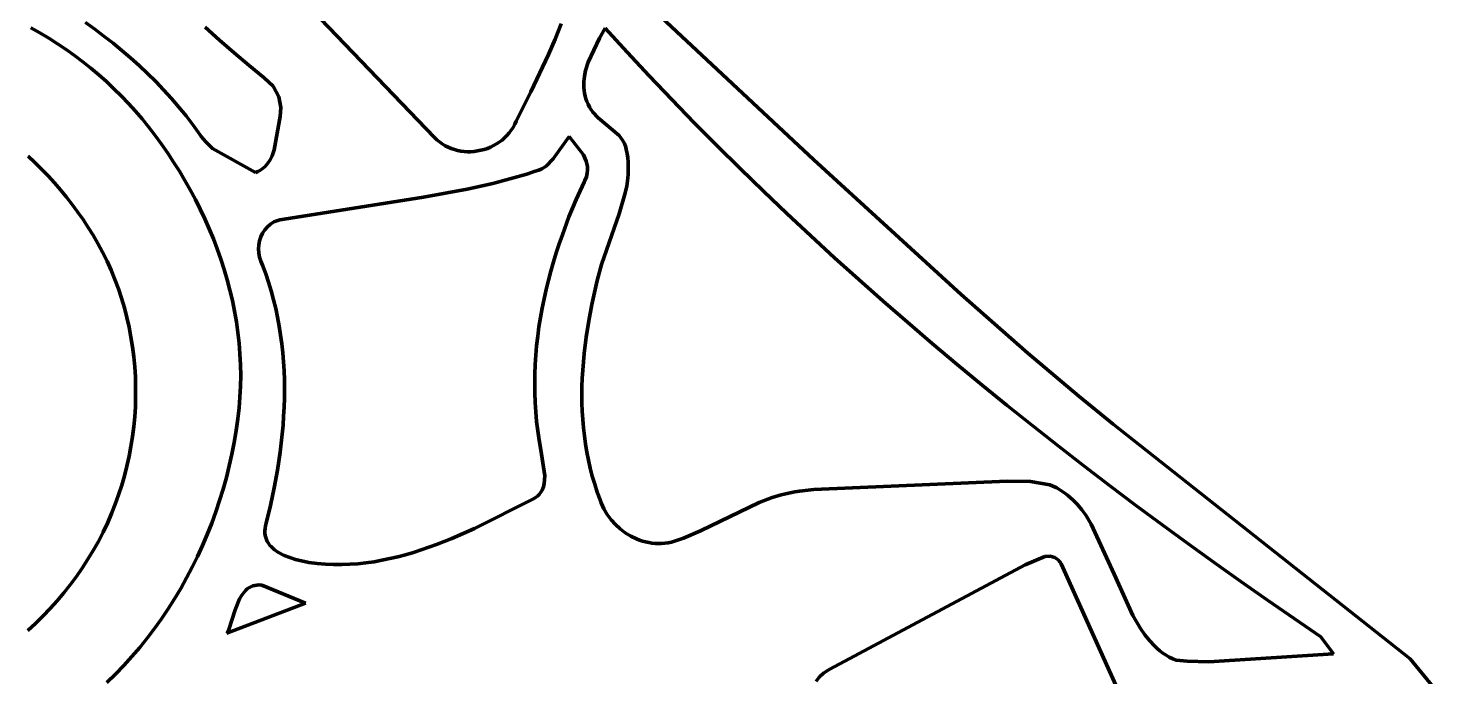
# Model space of a CAD drawing. Header units: millimetres. Extents: x 0 to 14, y 0 to 17.6.
# Drawn here: x 5.435 to 8.08, y 8.501 to 9.723 of the extents above; entities that cross this region are included whole.
import ezdxf

# ---------------------------------------------------------------- set-up
doc = ezdxf.new("R2010")
doc.units = ezdxf.units.MM
doc.layers.add('color#010506ff', color=7, linetype='CONTINUOUS', lineweight=100)
doc.layers.add('color#ffffffff', color=7, linetype='CONTINUOUS', lineweight=100)

msp = doc.modelspace()

# ---------------------------------------------------------------- linework, layer by layer
at = {"layer": 'color#010506ff'}
for p, q in [((5.8062, 9.9275), (6.1996, 9.5174)), ((6.5791, 9.7885), (6.9144, 9.4745)), ((5.5429, 9.7332), (5.5606, 9.7207)), ((5.4573, 9.7136), (5.4403, 9.723)), ((5.474, 9.7037), (5.4573, 9.7136)), ((5.5606, 9.7207), (5.578, 9.7078)), ((5.578, 9.7078), (5.595, 9.6945)), ((5.7953, 9.7), (5.7682, 9.7246)), ((6.4274, 9.7019), (6.4387, 9.7311)), ((6.5216, 9.7226), (6.511, 9.704)), ((6.5628, 9.6775), (6.5216, 9.7226)), ((5.4904, 9.6933), (5.474, 9.7037)), ((5.5066, 9.6825), (5.4904, 9.6933)), ((5.5225, 9.6712), (5.5066, 9.6825)), ((5.595, 9.6945), (5.6118, 9.6809)), ((5.6118, 9.6809), (5.6282, 9.6668)), ((5.8229, 9.676), (5.7953, 9.7)), ((6.4151, 9.6731), (6.4274, 9.7019)), ((6.511, 9.704), (6.4895, 9.6585)), ((5.538, 9.6595), (5.5225, 9.6712)), ((5.5532, 9.6474), (5.538, 9.6595)), ((5.6282, 9.6668), (5.6443, 9.6523)), ((5.851, 9.6524), (5.8229, 9.676)), ((6.3815, 9.6025), (6.4151, 9.6731)), ((6.4895, 9.6585), (6.4847, 9.6427)), ((6.6045, 9.6327), (6.5628, 9.6775)), ((5.5681, 9.6349), (5.5532, 9.6474)), ((5.5827, 9.622), (5.5681, 9.6349)), ((5.6443, 9.6523), (5.66, 9.6374)), ((5.66, 9.6374), (5.6753, 9.6222)), ((5.8796, 9.6293), (5.851, 9.6524)), ((5.8963, 9.6134), (5.8796, 9.6293)), ((6.4826, 9.6321), (6.4814, 9.6214)), ((6.4847, 9.6427), (6.4826, 9.6321)), ((6.6467, 9.5885), (6.6045, 9.6327)), ((5.5968, 9.6086), (5.5827, 9.622)), ((5.6107, 9.5949), (5.5968, 9.6086)), ((5.6753, 9.6222), (5.6902, 9.6065)), ((5.6902, 9.6065), (5.7048, 9.5905)), ((5.9072, 9.5933), (5.8963, 9.6134)), ((6.354, 9.5478), (6.3815, 9.6025)), ((6.4814, 9.6214), (6.4814, 9.6108)), ((6.4814, 9.6108), (6.4819, 9.6055)), ((6.4819, 9.6055), (6.4827, 9.6002)), ((6.4827, 9.6002), (6.4838, 9.5949)), ((5.6241, 9.5809), (5.6107, 9.5949)), ((5.6371, 9.5665), (5.6241, 9.5809)), ((5.7048, 9.5905), (5.7189, 9.5741)), ((5.7189, 9.5741), (5.7326, 9.5573)), ((5.911, 9.5736), (5.9072, 9.5933)), ((6.4838, 9.5949), (6.4853, 9.5897)), ((6.4853, 9.5897), (6.4872, 9.5845)), ((6.4872, 9.5845), (6.4895, 9.5793)), ((6.4895, 9.5793), (6.4923, 9.5741)), ((6.4923, 9.5741), (6.4941, 9.5709)), ((6.6893, 9.5446), (6.6467, 9.5885)), ((5.6497, 9.5517), (5.6371, 9.5665)), ((5.6619, 9.5366), (5.6497, 9.5517)), ((5.7326, 9.5573), (5.7458, 9.5402)), ((5.8986, 9.4938), (5.9094, 9.5561)), ((5.9094, 9.5561), (5.911, 9.5736)), ((6.3513, 9.5417), (6.354, 9.5478)), ((6.4941, 9.5709), (6.4982, 9.5648)), ((6.4982, 9.5648), (6.5083, 9.5541)), ((6.5083, 9.5541), (6.548, 9.5205)), ((5.6743, 9.5205), (5.6619, 9.5366)), ((5.7458, 9.5402), (5.7587, 9.5226)), ((5.7587, 9.5226), (5.7612, 9.5189)), ((6.3366, 9.5205), (6.3409, 9.5253)), ((6.3409, 9.5253), (6.3447, 9.5305)), ((6.3447, 9.5305), (6.3482, 9.5359)), ((6.3482, 9.5359), (6.3513, 9.5417)), ((6.7323, 9.5012), (6.6893, 9.5446)), ((5.6863, 9.5042), (5.6743, 9.5205)), ((5.6979, 9.4876), (5.6863, 9.5042)), ((5.7612, 9.5189), (5.7696, 9.5085)), ((5.7696, 9.5085), (5.7823, 9.4964)), ((5.7823, 9.4964), (5.8631, 9.4509)), ((6.1996, 9.5174), (6.2044, 9.5127)), ((6.2044, 9.5127), (6.2094, 9.5084)), ((6.2094, 9.5084), (6.2146, 9.5046)), ((6.2146, 9.5046), (6.2201, 9.5013)), ((6.2201, 9.5013), (6.2258, 9.4984)), ((6.2258, 9.4984), (6.2316, 9.4959)), ((6.2316, 9.4959), (6.2376, 9.4939)), ((6.2938, 9.4943), (6.2998, 9.4964)), ((6.2998, 9.4964), (6.3057, 9.4988)), ((6.3057, 9.4988), (6.3114, 9.5015)), ((6.3114, 9.5015), (6.3169, 9.5046)), ((6.3169, 9.5046), (6.3222, 9.5081)), ((6.3222, 9.5081), (6.3273, 9.5119)), ((6.3273, 9.5119), (6.3321, 9.516)), ((6.3321, 9.516), (6.3366, 9.5205)), ((6.454, 9.5189), (6.4235, 9.4764)), ((6.481, 9.4843), (6.454, 9.5189)), ((6.548, 9.5205), (6.5544, 9.5119)), ((6.5544, 9.5119), (6.5578, 9.5054)), ((6.5578, 9.5054), (6.5603, 9.4983)), ((6.5603, 9.4983), (6.5611, 9.4945)), ((6.5611, 9.4945), (6.5627, 9.4866)), ((6.7757, 9.4582), (6.7323, 9.5012)), ((5.4351, 9.4816), (5.4479, 9.4695)), ((5.4479, 9.4695), (5.4604, 9.4572)), ((5.7091, 9.4706), (5.6979, 9.4876)), ((5.72, 9.4534), (5.7091, 9.4706)), ((5.8814, 9.4624), (5.8867, 9.4684)), ((5.8867, 9.4684), (5.8911, 9.475)), ((5.8911, 9.475), (5.8946, 9.4822)), ((5.8946, 9.4822), (5.8986, 9.4938)), ((6.2376, 9.4939), (6.2437, 9.4923)), ((6.2437, 9.4923), (6.2499, 9.4911)), ((6.2499, 9.4911), (6.2562, 9.4904)), ((6.2562, 9.4904), (6.2625, 9.49)), ((6.2625, 9.49), (6.2688, 9.4901)), ((6.2688, 9.4901), (6.2751, 9.4906)), ((6.2751, 9.4906), (6.2814, 9.4915)), ((6.2814, 9.4915), (6.2876, 9.4927)), ((6.2876, 9.4927), (6.2938, 9.4943)), ((6.4235, 9.4764), (6.4104, 9.4627)), ((6.486, 9.4721), (6.481, 9.4843)), ((6.488, 9.4625), (6.486, 9.4721)), ((6.5627, 9.4866), (6.5639, 9.4788)), ((6.5639, 9.4788), (6.5646, 9.4711)), ((6.5646, 9.4711), (6.565, 9.4634)), ((6.9144, 9.4745), (7.1918, 9.221)), ((5.4604, 9.4572), (5.4726, 9.4445)), ((5.4726, 9.4445), (5.4845, 9.4315)), ((5.7304, 9.4359), (5.72, 9.4534)), ((5.8631, 9.4509), (5.8674, 9.4528)), ((5.8674, 9.4528), (5.8713, 9.4549)), ((5.8713, 9.4549), (5.875, 9.4572)), ((5.875, 9.4572), (5.8783, 9.4597)), ((5.8783, 9.4597), (5.8814, 9.4624)), ((6.3739, 9.448), (6.342, 9.4387)), ((6.3898, 9.4532), (6.3739, 9.448)), ((6.3964, 9.455), (6.3898, 9.4532)), ((6.4024, 9.4575), (6.3964, 9.455)), ((6.4104, 9.4627), (6.4024, 9.4575)), ((6.4835, 9.4361), (6.4862, 9.4429)), ((6.4862, 9.4429), (6.4878, 9.4495)), ((6.4878, 9.4495), (6.4884, 9.4561)), ((6.4884, 9.4561), (6.488, 9.4625)), ((6.5647, 9.448), (6.5641, 9.4404)), ((6.565, 9.4557), (6.5647, 9.448)), ((6.565, 9.4634), (6.565, 9.4557)), ((6.8196, 9.4156), (6.7757, 9.4582)), ((5.4845, 9.4315), (5.496, 9.4183)), ((5.496, 9.4183), (5.5072, 9.4047)), ((5.7405, 9.4182), (5.7304, 9.4359)), ((5.7501, 9.4002), (5.7405, 9.4182)), ((6.2614, 9.4194), (6.1798, 9.4045)), ((6.3099, 9.4303), (6.2614, 9.4194)), ((6.342, 9.4387), (6.3099, 9.4303)), ((6.4671, 9.4003), (6.4818, 9.4328)), ((6.4818, 9.4328), (6.4835, 9.4361)), ((6.562, 9.4253), (6.5588, 9.4103)), ((6.5641, 9.4404), (6.562, 9.4253)), ((6.8638, 9.3734), (6.8196, 9.4156)), ((5.5072, 9.4047), (5.518, 9.3908)), ((5.518, 9.3908), (5.5284, 9.3767)), ((5.7592, 9.382), (5.7501, 9.4002)), ((6.1798, 9.4045), (5.9174, 9.3633)), ((6.4534, 9.3672), (6.4671, 9.4003)), ((6.5588, 9.4103), (6.5478, 9.3731)), ((5.5284, 9.3767), (5.5385, 9.3623)), ((5.5385, 9.3623), (5.5482, 9.3476)), ((5.7679, 9.3635), (5.7592, 9.382)), ((5.7762, 9.3449), (5.7679, 9.3635)), ((5.9132, 9.3627), (5.9091, 9.3619)), ((5.9174, 9.3633), (5.9132, 9.3627)), ((6.4409, 9.3336), (6.4534, 9.3672)), ((6.5478, 9.3731), (6.5145, 9.2777)), ((6.9085, 9.3317), (6.8638, 9.3734)), ((5.5482, 9.3476), (5.5574, 9.3326)), ((5.784, 9.3261), (5.7762, 9.3449)), ((5.8767, 9.3366), (5.8734, 9.3297)), ((5.8808, 9.343), (5.8767, 9.3366)), ((5.8858, 9.3487), (5.8808, 9.343)), ((5.8915, 9.3536), (5.8858, 9.3487)), ((5.898, 9.3577), (5.8915, 9.3536)), ((5.9015, 9.3594), (5.898, 9.3577)), ((5.9052, 9.3608), (5.9015, 9.3594)), ((5.9091, 9.3619), (5.9052, 9.3608)), ((5.5574, 9.3326), (5.5663, 9.3174)), ((5.5663, 9.3174), (5.5753, 9.3008)), ((5.7912, 9.307), (5.784, 9.3261)), ((5.8695, 9.3148), (5.8689, 9.3071)), ((5.871, 9.3224), (5.8695, 9.3148)), ((5.8734, 9.3297), (5.871, 9.3224)), ((6.4294, 9.2996), (6.435, 9.3167)), ((6.435, 9.3167), (6.4409, 9.3336)), ((6.9535, 9.2904), (6.9085, 9.3317)), ((5.5753, 9.3008), (5.5837, 9.2839)), ((5.5837, 9.2839), (5.5914, 9.2668)), ((5.798, 9.2878), (5.7912, 9.307)), ((5.8042, 9.2685), (5.798, 9.2878)), ((5.8689, 9.3071), (5.8693, 9.2992)), ((5.8693, 9.2992), (5.8707, 9.2915)), ((5.8707, 9.2915), (5.8731, 9.2839)), ((5.8731, 9.2839), (5.8765, 9.2766)), ((6.4241, 9.2825), (6.4294, 9.2996)), ((6.9989, 9.2494), (6.9535, 9.2904)), ((5.5914, 9.2668), (5.5986, 9.2494)), ((5.8099, 9.249), (5.8042, 9.2685)), ((5.8765, 9.2766), (5.8825, 9.2604)), ((5.8825, 9.2604), (5.8879, 9.2442)), ((6.4146, 9.2479), (6.4192, 9.2653)), ((6.4192, 9.2653), (6.4241, 9.2825)), ((6.5145, 9.2777), (6.5067, 9.2478)), ((5.5986, 9.2494), (5.6052, 9.2318)), ((5.6052, 9.2318), (5.6111, 9.214)), ((5.8151, 9.2293), (5.8099, 9.249)), ((5.8879, 9.2442), (5.8928, 9.2278)), ((6.4064, 9.2131), (6.4103, 9.2305)), ((6.4103, 9.2305), (6.4146, 9.2479)), ((6.5067, 9.2478), (6.4964, 9.2024)), ((7.0447, 9.2089), (6.9989, 9.2494)), ((5.6111, 9.214), (5.6164, 9.196)), ((5.8197, 9.2096), (5.8151, 9.2293)), ((5.8237, 9.1897), (5.8197, 9.2096)), ((5.8928, 9.2278), (5.8973, 9.2114)), ((5.8973, 9.2114), (5.9013, 9.1948)), ((6.4029, 9.1955), (6.4064, 9.2131)), ((7.0908, 9.1688), (7.0447, 9.2089)), ((7.1918, 9.221), (7.3175, 9.111)), ((5.6164, 9.196), (5.6212, 9.1778)), ((5.6212, 9.1778), (5.6253, 9.1595)), ((5.8272, 9.1697), (5.8237, 9.1897)), ((5.9013, 9.1948), (5.9048, 9.1782)), ((5.9048, 9.1782), (5.9079, 9.1615)), ((6.3969, 9.1603), (6.3997, 9.1779)), ((6.3997, 9.1779), (6.4029, 9.1955)), ((6.4964, 9.2024), (6.4905, 9.1717)), ((5.6253, 9.1595), (5.6288, 9.1411)), ((5.8301, 9.1496), (5.8272, 9.1697)), ((5.9079, 9.1615), (5.9105, 9.1448)), ((6.3945, 9.1426), (6.3969, 9.1603)), ((6.4905, 9.1717), (6.4857, 9.1409)), ((7.1372, 9.129), (7.0908, 9.1688)), ((5.6288, 9.1411), (5.6318, 9.1225)), ((5.8323, 9.1295), (5.8301, 9.1496)), ((5.8339, 9.1093), (5.8323, 9.1295)), ((5.9105, 9.1448), (5.9127, 9.128)), ((5.9127, 9.128), (5.9145, 9.1111)), ((6.3909, 9.1071), (6.3925, 9.1248)), ((6.3925, 9.1248), (6.3945, 9.1426)), ((6.4857, 9.1409), (6.4819, 9.1099)), ((7.184, 9.0896), (7.1372, 9.129)), ((5.6318, 9.1225), (5.6341, 9.1039)), ((5.6341, 9.1039), (5.6358, 9.0851)), ((5.8349, 9.089), (5.8339, 9.1093)), ((5.9145, 9.1111), (5.9159, 9.0942)), ((6.3898, 9.0893), (6.3909, 9.1071)), ((6.4819, 9.1099), (6.4792, 9.0789)), ((7.3175, 9.111), (7.4131, 9.03)), ((5.6358, 9.0851), (5.637, 9.0664)), ((5.8353, 9.0687), (5.8349, 9.089)), ((5.9159, 9.0942), (5.9169, 9.0773)), ((5.9169, 9.0773), (5.9175, 9.0603)), ((6.3888, 9.0536), (6.3891, 9.0714)), ((6.3891, 9.0714), (6.3898, 9.0893)), ((6.4792, 9.0789), (6.4784, 9.0633)), ((7.2311, 9.0507), (7.184, 9.0896)), ((5.637, 9.0664), (5.6376, 9.0476)), ((5.6376, 9.0476), (5.6376, 9.0287)), ((5.834, 9.028), (5.835, 9.0484)), ((5.835, 9.0484), (5.8353, 9.0687)), ((5.9175, 9.0603), (5.9177, 9.0433)), ((6.389, 9.0358), (6.3888, 9.0536)), ((6.4778, 9.0478), (6.4776, 9.0322)), ((6.4784, 9.0633), (6.4778, 9.0478)), ((7.2785, 9.0121), (7.2311, 9.0507)), ((5.6376, 9.0287), (5.637, 9.0099)), ((5.8323, 9.0076), (5.834, 9.028)), ((5.9175, 9.0263), (5.9171, 9.0093)), ((5.9177, 9.0433), (5.9175, 9.0263)), ((6.3897, 9.0179), (6.389, 9.0358)), ((6.4776, 9.0322), (6.4778, 9.0167)), ((7.4131, 9.03), (7.4776, 8.9769)), ((5.637, 9.0099), (5.6358, 8.9911)), ((5.8299, 8.9873), (5.8323, 9.0076)), ((5.9162, 8.9923), (5.9151, 8.9753)), ((5.9171, 9.0093), (5.9162, 8.9923)), ((6.3908, 9.0001), (6.3897, 9.0179)), ((6.3925, 8.9822), (6.3908, 9.0001)), ((6.4778, 9.0167), (6.4784, 9.0012)), ((6.4784, 9.0012), (6.4793, 8.9857)), ((7.3263, 8.9738), (7.2785, 9.0121)), ((5.634, 8.9724), (5.6317, 8.9537)), ((5.6358, 8.9911), (5.634, 8.9724)), ((5.8268, 8.965), (5.8299, 8.9873)), ((5.9151, 8.9753), (5.9136, 8.9583)), ((6.3946, 8.9644), (6.3925, 8.9822)), ((6.4793, 8.9857), (6.4806, 8.9703)), ((6.4806, 8.9703), (6.4823, 8.9549)), ((7.3743, 8.936), (7.3263, 8.9738)), ((7.4776, 8.9769), (8.0369, 8.5349)), ((5.6317, 8.9537), (5.6288, 8.9351)), ((5.8188, 8.9206), (5.8231, 8.9427)), ((5.8231, 8.9427), (5.8268, 8.965)), ((5.9136, 8.9583), (5.9097, 8.9244)), ((6.3973, 8.9466), (6.3946, 8.9644)), ((6.4005, 8.9289), (6.3973, 8.9466)), ((6.4823, 8.9549), (6.4844, 8.9396)), ((6.4844, 8.9396), (6.487, 8.9244)), ((5.6253, 8.9166), (5.6212, 8.8982)), ((5.6288, 8.9351), (5.6253, 8.9166)), ((5.8139, 8.8985), (5.8188, 8.9206)), ((5.9097, 8.9244), (5.9046, 8.8906)), ((6.4078, 8.8795), (6.4005, 8.9289)), ((6.487, 8.9244), (6.49, 8.9092)), ((7.4226, 8.8985), (7.3743, 8.936)), ((5.6212, 8.8982), (5.6166, 8.88)), ((5.8084, 8.8766), (5.8139, 8.8985)), ((5.9046, 8.8906), (5.8985, 8.8571)), ((6.49, 8.9092), (6.4934, 8.8941)), ((6.4934, 8.8941), (6.4973, 8.879)), ((7.4712, 8.8614), (7.4226, 8.8985)), ((5.6114, 8.8619), (5.6056, 8.8441)), ((5.6166, 8.88), (5.6114, 8.8619)), ((5.8023, 8.8548), (5.8084, 8.8766)), ((6.4052, 8.859), (6.4068, 8.8655)), ((6.4068, 8.8655), (6.4078, 8.8795)), ((6.4973, 8.879), (6.5018, 8.8641)), ((6.5018, 8.8641), (6.5066, 8.8493)), ((6.9144, 8.8541), (7.2783, 8.8696)), ((7.2783, 8.8696), (7.3225, 8.8689)), ((7.3225, 8.8689), (7.3583, 8.8628)), ((7.3583, 8.8628), (7.3717, 8.8569)), ((7.5201, 8.8246), (7.4712, 8.8614)), ((5.6056, 8.8441), (5.5993, 8.8264)), ((5.7957, 8.8331), (5.8023, 8.8548)), ((5.8985, 8.8571), (5.8914, 8.8238)), ((6.2753, 8.7806), (6.3851, 8.8356)), ((6.3851, 8.8356), (6.3886, 8.8376)), ((6.3886, 8.8376), (6.3917, 8.8397)), ((6.3917, 8.8397), (6.3945, 8.842)), ((6.3945, 8.842), (6.397, 8.8445)), ((6.397, 8.8445), (6.3991, 8.8472)), ((6.3991, 8.8472), (6.4027, 8.8528)), ((6.4027, 8.8528), (6.4052, 8.859)), ((6.5066, 8.8493), (6.512, 8.8345)), ((6.512, 8.8345), (6.5142, 8.8287)), ((6.8115, 8.8298), (6.8361, 8.8389)), ((6.8361, 8.8389), (6.8529, 8.844)), ((6.8529, 8.844), (6.87, 8.848)), ((6.87, 8.848), (6.8787, 8.8496)), ((6.8787, 8.8496), (6.8875, 8.8508)), ((6.8875, 8.8508), (6.9144, 8.8541)), ((7.3717, 8.8569), (7.3812, 8.8508)), ((7.3812, 8.8508), (7.3868, 8.8471)), ((7.3868, 8.8471), (7.3921, 8.8432)), ((7.3921, 8.8432), (7.4019, 8.8348)), ((7.4019, 8.8348), (7.4109, 8.8257)), ((5.5924, 8.8089), (5.585, 8.7917)), ((5.5993, 8.8264), (5.5924, 8.8089)), ((5.7807, 8.7904), (5.7885, 8.8117)), ((5.7885, 8.8117), (5.7957, 8.8331)), ((5.8914, 8.8238), (5.8834, 8.7908)), ((6.5142, 8.8287), (6.5166, 8.8231)), ((6.5166, 8.8231), (6.5192, 8.8176)), ((6.5192, 8.8176), (6.5254, 8.807)), ((6.5254, 8.807), (6.5326, 8.7971)), ((6.7008, 8.7763), (6.8115, 8.8298)), ((7.4109, 8.8257), (7.419, 8.8159)), ((7.419, 8.8159), (7.4265, 8.8055)), ((7.5692, 8.7882), (7.5201, 8.8246)), ((5.585, 8.7917), (5.5765, 8.7739)), ((5.7724, 8.7693), (5.7807, 8.7904)), ((5.8812, 8.7808), (5.8808, 8.7762)), ((5.8821, 8.7857), (5.8812, 8.7808)), ((5.8834, 8.7908), (5.8821, 8.7857)), ((6.2329, 8.7619), (6.2753, 8.7806)), ((6.5326, 8.7971), (6.5407, 8.788)), ((6.5407, 8.788), (6.5496, 8.7798)), ((7.4265, 8.8055), (7.4365, 8.789)), ((7.4365, 8.789), (7.4797, 8.6946)), ((7.6186, 8.7521), (7.5692, 8.7882)), ((5.5675, 8.7564), (5.5579, 8.7393)), ((5.5765, 8.7739), (5.5675, 8.7564)), ((5.7635, 8.7485), (5.7724, 8.7693)), ((5.8808, 8.7762), (5.8809, 8.7718)), ((5.8809, 8.7718), (5.8814, 8.7676)), ((5.8814, 8.7676), (5.8824, 8.7636)), ((5.8824, 8.7636), (5.8837, 8.7598)), ((5.8837, 8.7598), (5.8854, 8.7562)), ((5.8854, 8.7562), (5.8874, 8.7527)), ((6.2042, 8.7505), (6.2329, 8.7619)), ((6.5496, 8.7798), (6.5593, 8.7725)), ((6.5593, 8.7725), (6.5696, 8.7662)), ((6.5696, 8.7662), (6.5805, 8.761)), ((6.5805, 8.761), (6.5861, 8.7588)), ((6.5861, 8.7588), (6.5918, 8.7569)), ((6.5918, 8.7569), (6.5976, 8.7553)), ((6.5976, 8.7553), (6.6035, 8.7541)), ((6.6035, 8.7541), (6.6095, 8.7531)), ((6.6399, 8.7537), (6.6461, 8.755)), ((6.6461, 8.755), (6.6522, 8.7566)), ((6.6522, 8.7566), (6.6687, 8.7625)), ((6.6687, 8.7625), (6.7008, 8.7763)), ((5.5579, 8.7393), (5.5478, 8.7226)), ((5.7441, 8.7076), (5.7541, 8.7279)), ((5.7541, 8.7279), (5.7635, 8.7485)), ((5.8874, 8.7527), (5.8898, 8.7495)), ((5.8898, 8.7495), (5.8924, 8.7465)), ((5.8924, 8.7465), (5.8985, 8.7409)), ((5.8985, 8.7409), (5.9055, 8.736)), ((5.9055, 8.736), (5.9173, 8.7297)), ((5.9173, 8.7297), (5.9387, 8.7221)), ((6.1311, 8.7273), (6.1458, 8.7312)), ((6.1458, 8.7312), (6.1605, 8.7355)), ((6.1605, 8.7355), (6.1752, 8.7402)), ((6.1752, 8.7402), (6.1897, 8.7452)), ((6.1897, 8.7452), (6.2042, 8.7505)), ((6.6095, 8.7531), (6.6155, 8.7525)), ((6.6155, 8.7525), (6.6216, 8.7523)), ((6.6216, 8.7523), (6.6277, 8.7524)), ((6.6277, 8.7524), (6.6338, 8.7529)), ((6.6338, 8.7529), (6.6399, 8.7537)), ((7.3492, 8.7276), (7.3124, 8.7123)), ((7.3591, 8.7283), (7.3492, 8.7276)), ((7.3638, 8.7275), (7.3591, 8.7283)), ((7.3683, 8.7259), (7.3638, 8.7275)), ((7.6682, 8.7164), (7.6186, 8.7521)), ((5.5371, 8.7062), (5.526, 8.6902)), ((5.5478, 8.7226), (5.5371, 8.7062)), ((5.7336, 8.6875), (5.7441, 8.7076)), ((5.9387, 8.7221), (5.9637, 8.7165)), ((5.9637, 8.7165), (5.9793, 8.7146)), ((5.9793, 8.7146), (5.9948, 8.7133)), ((5.9948, 8.7133), (6.0102, 8.7127)), ((6.0102, 8.7127), (6.0256, 8.7126)), ((6.0256, 8.7126), (6.0409, 8.7132)), ((6.0409, 8.7132), (6.0561, 8.7143)), ((6.0561, 8.7143), (6.0712, 8.7159)), ((6.0712, 8.7159), (6.0863, 8.7181)), ((6.0863, 8.7181), (6.1013, 8.7207)), ((6.1013, 8.7207), (6.1162, 8.7238)), ((6.1162, 8.7238), (6.1311, 8.7273)), ((7.3124, 8.7123), (6.9443, 8.5156)), ((7.3725, 8.7231), (7.3683, 8.7259)), ((7.3745, 8.7214), (7.3725, 8.7231)), ((7.3764, 8.7193), (7.3745, 8.7214)), ((7.3782, 8.7169), (7.3764, 8.7193)), ((7.3799, 8.7142), (7.3782, 8.7169)), ((7.6453, 8.125), (7.3799, 8.7142)), ((7.7181, 8.681), (7.6682, 8.7164)), ((5.5143, 8.6745), (5.5022, 8.6592)), ((5.526, 8.6902), (5.5143, 8.6745)), ((5.7225, 8.6678), (5.7336, 8.6875)), ((7.4797, 8.6946), (7.515, 8.6169)), ((7.7682, 8.6459), (7.7181, 8.681)), ((5.5022, 8.6592), (5.4896, 8.6443)), ((5.6988, 8.6292), (5.7109, 8.6483)), ((5.7109, 8.6483), (5.7225, 8.6678)), ((5.8375, 8.6551), (5.8334, 8.6479)), ((5.8423, 8.6615), (5.8375, 8.6551)), ((5.845, 8.6643), (5.8423, 8.6615)), ((5.8478, 8.6669), (5.845, 8.6643)), ((5.8509, 8.669), (5.8478, 8.6669)), ((5.8543, 8.6709), (5.8509, 8.669)), ((5.8579, 8.6724), (5.8543, 8.6709)), ((5.8617, 8.6735), (5.8579, 8.6724)), ((5.8659, 8.6741), (5.8617, 8.6735)), ((5.8704, 8.6743), (5.8659, 8.6741)), ((5.8752, 8.6741), (5.8704, 8.6743)), ((5.9571, 8.6403), (5.8752, 8.6741)), ((5.4765, 8.6298), (5.4631, 8.6157)), ((5.4896, 8.6443), (5.4765, 8.6298)), ((5.6862, 8.6105), (5.6988, 8.6292)), ((5.8093, 8.5836), (5.9571, 8.6403)), ((5.8252, 8.6273), (5.8127, 8.5903)), ((5.8334, 8.6479), (5.8252, 8.6273)), ((7.8184, 8.6112), (7.7682, 8.6459)), ((5.4492, 8.6019), (5.4349, 8.5886)), ((5.4631, 8.6157), (5.4492, 8.6019)), ((5.673, 8.5921), (5.6862, 8.6105)), ((7.515, 8.6169), (7.5292, 8.5921)), ((7.8689, 8.5768), (7.8184, 8.6112)), ((5.6452, 8.5565), (5.6593, 8.5741)), ((5.6593, 8.5741), (5.673, 8.5921)), ((5.8127, 8.5903), (5.8093, 8.5836)), ((7.5292, 8.5921), (7.5372, 8.5805)), ((7.5372, 8.5805), (7.546, 8.5696)), ((7.546, 8.5696), (7.5555, 8.5595)), ((7.8924, 8.5446), (7.8689, 8.5768)), ((5.6305, 8.5394), (5.6452, 8.5565)), ((7.5555, 8.5595), (7.5606, 8.5548)), ((7.5606, 8.5548), (7.5659, 8.5503)), ((7.5659, 8.5503), (7.5715, 8.5461)), ((7.5715, 8.5461), (7.5774, 8.5422)), ((7.6578, 8.5296), (7.8924, 8.5446)), ((5.5996, 8.5064), (5.6153, 8.5227)), ((5.6153, 8.5227), (5.6305, 8.5394)), ((7.5774, 8.5422), (7.5835, 8.5386)), ((7.5835, 8.5386), (7.5899, 8.5354)), ((7.5899, 8.5354), (7.5966, 8.5324)), ((7.5966, 8.5324), (7.617, 8.5308)), ((7.617, 8.5308), (7.6578, 8.5296)), ((8.0369, 8.5349), (8.0798, 8.4828)), ((5.5835, 8.4906), (5.5996, 8.5064)), ((6.9253, 8.5014), (6.919, 8.4933)), ((6.9327, 8.5085), (6.9253, 8.5014)), ((6.9413, 8.5141), (6.9327, 8.5085)), ((6.9443, 8.5156), (6.9413, 8.5141))]:
    msp.add_line(p, q, dxfattribs=at)
at = {"layer": 'color#ffffffff'}
for p, q in [((6.1996, 9.5174), (5.8062, 9.9275)), ((6.9144, 9.4745), (6.5791, 9.7885)), ((5.5606, 9.7207), (5.5429, 9.7332)), ((5.4403, 9.723), (5.4573, 9.7136)), ((5.4573, 9.7136), (5.474, 9.7037)), ((5.578, 9.7078), (5.5606, 9.7207)), ((5.595, 9.6945), (5.578, 9.7078)), ((5.7682, 9.7246), (5.7953, 9.7)), ((6.4387, 9.7311), (6.4274, 9.7019)), ((6.511, 9.704), (6.5216, 9.7226)), ((6.5216, 9.7226), (6.5628, 9.6775)), ((5.474, 9.7037), (5.4904, 9.6933)), ((5.4904, 9.6933), (5.5066, 9.6825)), ((5.5066, 9.6825), (5.5225, 9.6712)), ((5.6118, 9.6809), (5.595, 9.6945)), ((5.6282, 9.6668), (5.6118, 9.6809)), ((5.7953, 9.7), (5.8229, 9.676)), ((6.4274, 9.7019), (6.4151, 9.6731)), ((6.4895, 9.6585), (6.511, 9.704)), ((5.5225, 9.6712), (5.538, 9.6595)), ((5.538, 9.6595), (5.5532, 9.6474)), ((5.6443, 9.6523), (5.6282, 9.6668)), ((5.8229, 9.676), (5.851, 9.6524)), ((6.4151, 9.6731), (6.3815, 9.6025)), ((6.4847, 9.6427), (6.4895, 9.6585)), ((6.5628, 9.6775), (6.6045, 9.6327)), ((5.5532, 9.6474), (5.5681, 9.6349)), ((5.5681, 9.6349), (5.5827, 9.622)), ((5.66, 9.6374), (5.6443, 9.6523)), ((5.6753, 9.6222), (5.66, 9.6374)), ((5.851, 9.6524), (5.8796, 9.6293)), ((5.8796, 9.6293), (5.8963, 9.6134)), ((6.4814, 9.6214), (6.4826, 9.6321)), ((6.4826, 9.6321), (6.4847, 9.6427)), ((6.6045, 9.6327), (6.6467, 9.5885)), ((5.5827, 9.622), (5.5968, 9.6086)), ((5.5968, 9.6086), (5.6107, 9.5949)), ((5.6902, 9.6065), (5.6753, 9.6222)), ((5.7048, 9.5905), (5.6902, 9.6065)), ((5.8963, 9.6134), (5.9072, 9.5933)), ((6.3815, 9.6025), (6.354, 9.5478)), ((6.4814, 9.6108), (6.4814, 9.6214)), ((6.4819, 9.6055), (6.4814, 9.6108)), ((6.4827, 9.6002), (6.4819, 9.6055)), ((6.4838, 9.5949), (6.4827, 9.6002)), ((5.6107, 9.5949), (5.6241, 9.5809)), ((5.6241, 9.5809), (5.6371, 9.5665)), ((5.7189, 9.5741), (5.7048, 9.5905)), ((5.7326, 9.5573), (5.7189, 9.5741)), ((5.9072, 9.5933), (5.911, 9.5736)), ((6.4853, 9.5897), (6.4838, 9.5949)), ((6.4872, 9.5845), (6.4853, 9.5897)), ((6.4895, 9.5793), (6.4872, 9.5845)), ((6.4923, 9.5741), (6.4895, 9.5793)), ((6.4941, 9.5709), (6.4923, 9.5741)), ((6.6467, 9.5885), (6.6893, 9.5446)), ((5.6371, 9.5665), (5.6497, 9.5517)), ((5.6497, 9.5517), (5.6619, 9.5366)), ((5.7458, 9.5402), (5.7326, 9.5573)), ((5.9094, 9.5561), (5.8986, 9.4938)), ((5.911, 9.5736), (5.9094, 9.5561)), ((6.354, 9.5478), (6.3513, 9.5417)), ((6.4982, 9.5648), (6.4941, 9.5709)), ((6.5083, 9.5541), (6.4982, 9.5648)), ((6.548, 9.5205), (6.5083, 9.5541)), ((5.6619, 9.5366), (5.6743, 9.5205)), ((5.7587, 9.5226), (5.7458, 9.5402)), ((5.7612, 9.5189), (5.7587, 9.5226)), ((6.3409, 9.5253), (6.3366, 9.5205)), ((6.3447, 9.5305), (6.3409, 9.5253)), ((6.3482, 9.5359), (6.3447, 9.5305)), ((6.3513, 9.5417), (6.3482, 9.5359)), ((6.6893, 9.5446), (6.7323, 9.5012)), ((5.6743, 9.5205), (5.6863, 9.5042)), ((5.6863, 9.5042), (5.6979, 9.4876)), ((5.7696, 9.5085), (5.7612, 9.5189)), ((5.7823, 9.4964), (5.7696, 9.5085)), ((5.8631, 9.4509), (5.7823, 9.4964)), ((6.2044, 9.5127), (6.1996, 9.5174)), ((6.2094, 9.5084), (6.2044, 9.5127)), ((6.2146, 9.5046), (6.2094, 9.5084)), ((6.2201, 9.5013), (6.2146, 9.5046)), ((6.2258, 9.4984), (6.2201, 9.5013)), ((6.2316, 9.4959), (6.2258, 9.4984)), ((6.2376, 9.4939), (6.2316, 9.4959)), ((6.2998, 9.4964), (6.2938, 9.4943)), ((6.3057, 9.4988), (6.2998, 9.4964)), ((6.3114, 9.5015), (6.3057, 9.4988)), ((6.3169, 9.5046), (6.3114, 9.5015)), ((6.3222, 9.5081), (6.3169, 9.5046)), ((6.3273, 9.5119), (6.3222, 9.5081)), ((6.3321, 9.516), (6.3273, 9.5119)), ((6.3366, 9.5205), (6.3321, 9.516)), ((6.4235, 9.4764), (6.454, 9.5189)), ((6.454, 9.5189), (6.481, 9.4843)), ((6.5544, 9.5119), (6.548, 9.5205)), ((6.5578, 9.5054), (6.5544, 9.5119)), ((6.5603, 9.4983), (6.5578, 9.5054)), ((6.5611, 9.4945), (6.5603, 9.4983)), ((6.5627, 9.4866), (6.5611, 9.4945)), ((6.7323, 9.5012), (6.7757, 9.4582)), ((5.4479, 9.4695), (5.4351, 9.4816)), ((5.4604, 9.4572), (5.4479, 9.4695)), ((5.6979, 9.4876), (5.7091, 9.4706)), ((5.7091, 9.4706), (5.72, 9.4534)), ((5.8867, 9.4684), (5.8814, 9.4624)), ((5.8911, 9.475), (5.8867, 9.4684)), ((5.8946, 9.4822), (5.8911, 9.475)), ((5.8986, 9.4938), (5.8946, 9.4822)), ((6.2437, 9.4923), (6.2376, 9.4939)), ((6.2499, 9.4911), (6.2437, 9.4923)), ((6.2562, 9.4904), (6.2499, 9.4911)), ((6.2625, 9.49), (6.2562, 9.4904)), ((6.2688, 9.4901), (6.2625, 9.49)), ((6.2751, 9.4906), (6.2688, 9.4901)), ((6.2814, 9.4915), (6.2751, 9.4906)), ((6.2876, 9.4927), (6.2814, 9.4915)), ((6.2938, 9.4943), (6.2876, 9.4927)), ((6.4104, 9.4627), (6.4235, 9.4764)), ((6.481, 9.4843), (6.486, 9.4721)), ((6.486, 9.4721), (6.488, 9.4625)), ((6.5639, 9.4788), (6.5627, 9.4866)), ((6.5646, 9.4711), (6.5639, 9.4788)), ((6.565, 9.4634), (6.5646, 9.4711)), ((7.1918, 9.221), (6.9144, 9.4745)), ((5.4726, 9.4445), (5.4604, 9.4572)), ((5.4845, 9.4315), (5.4726, 9.4445)), ((5.72, 9.4534), (5.7304, 9.4359)), ((5.8674, 9.4528), (5.8631, 9.4509)), ((5.8713, 9.4549), (5.8674, 9.4528)), ((5.875, 9.4572), (5.8713, 9.4549)), ((5.8783, 9.4597), (5.875, 9.4572)), ((5.8814, 9.4624), (5.8783, 9.4597)), ((6.342, 9.4387), (6.3739, 9.448)), ((6.3739, 9.448), (6.3898, 9.4532)), ((6.3898, 9.4532), (6.3964, 9.455)), ((6.3964, 9.455), (6.4024, 9.4575)), ((6.4024, 9.4575), (6.4104, 9.4627)), ((6.4862, 9.4429), (6.4835, 9.4361)), ((6.4878, 9.4495), (6.4862, 9.4429)), ((6.4884, 9.4561), (6.4878, 9.4495)), ((6.488, 9.4625), (6.4884, 9.4561)), ((6.5641, 9.4404), (6.5647, 9.448)), ((6.5647, 9.448), (6.565, 9.4557)), ((6.565, 9.4557), (6.565, 9.4634)), ((6.7757, 9.4582), (6.8196, 9.4156)), ((5.496, 9.4183), (5.4845, 9.4315)), ((5.5072, 9.4047), (5.496, 9.4183)), ((5.7304, 9.4359), (5.7405, 9.4182)), ((5.7405, 9.4182), (5.7501, 9.4002)), ((6.1798, 9.4045), (6.2614, 9.4194)), ((6.2614, 9.4194), (6.3099, 9.4303)), ((6.3099, 9.4303), (6.342, 9.4387)), ((6.4818, 9.4328), (6.4671, 9.4003)), ((6.4835, 9.4361), (6.4818, 9.4328)), ((6.5588, 9.4103), (6.562, 9.4253)), ((6.562, 9.4253), (6.5641, 9.4404)), ((6.8196, 9.4156), (6.8638, 9.3734)), ((5.518, 9.3908), (5.5072, 9.4047)), ((5.5284, 9.3767), (5.518, 9.3908)), ((5.7501, 9.4002), (5.7592, 9.382)), ((5.9174, 9.3633), (6.1798, 9.4045)), ((6.4671, 9.4003), (6.4534, 9.3672)), ((6.5478, 9.3731), (6.5588, 9.4103)), ((5.5385, 9.3623), (5.5284, 9.3767)), ((5.5482, 9.3476), (5.5385, 9.3623)), ((5.7592, 9.382), (5.7679, 9.3635)), ((5.7679, 9.3635), (5.7762, 9.3449)), ((5.9091, 9.3619), (5.9132, 9.3627)), ((5.9132, 9.3627), (5.9174, 9.3633)), ((6.4534, 9.3672), (6.4409, 9.3336)), ((6.5145, 9.2777), (6.5478, 9.3731)), ((6.8638, 9.3734), (6.9085, 9.3317)), ((5.5574, 9.3326), (5.5482, 9.3476)), ((5.7762, 9.3449), (5.784, 9.3261)), ((5.8734, 9.3297), (5.8767, 9.3366)), ((5.8767, 9.3366), (5.8808, 9.343)), ((5.8808, 9.343), (5.8858, 9.3487)), ((5.8858, 9.3487), (5.8915, 9.3536)), ((5.8915, 9.3536), (5.898, 9.3577)), ((5.898, 9.3577), (5.9015, 9.3594)), ((5.9015, 9.3594), (5.9052, 9.3608)), ((5.9052, 9.3608), (5.9091, 9.3619)), ((5.5663, 9.3174), (5.5574, 9.3326)), ((5.5753, 9.3008), (5.5663, 9.3174)), ((5.784, 9.3261), (5.7912, 9.307)), ((5.8689, 9.3071), (5.8695, 9.3148)), ((5.8695, 9.3148), (5.871, 9.3224)), ((5.871, 9.3224), (5.8734, 9.3297)), ((6.435, 9.3167), (6.4294, 9.2996)), ((6.4409, 9.3336), (6.435, 9.3167)), ((6.9085, 9.3317), (6.9535, 9.2904)), ((5.5837, 9.2839), (5.5753, 9.3008)), ((5.5914, 9.2668), (5.5837, 9.2839)), ((5.7912, 9.307), (5.798, 9.2878)), ((5.798, 9.2878), (5.8042, 9.2685)), ((5.8693, 9.2992), (5.8689, 9.3071)), ((5.8707, 9.2915), (5.8693, 9.2992)), ((5.8731, 9.2839), (5.8707, 9.2915)), ((5.8765, 9.2766), (5.8731, 9.2839)), ((6.4294, 9.2996), (6.4241, 9.2825)), ((6.9535, 9.2904), (6.9989, 9.2494)), ((5.5986, 9.2494), (5.5914, 9.2668)), ((5.8042, 9.2685), (5.8099, 9.249)), ((5.8825, 9.2604), (5.8765, 9.2766)), ((5.8879, 9.2442), (5.8825, 9.2604)), ((6.4192, 9.2653), (6.4146, 9.2479)), ((6.4241, 9.2825), (6.4192, 9.2653)), ((6.5067, 9.2478), (6.5145, 9.2777)), ((5.6052, 9.2318), (5.5986, 9.2494)), ((5.6111, 9.214), (5.6052, 9.2318)), ((5.8099, 9.249), (5.8151, 9.2293)), ((5.8928, 9.2278), (5.8879, 9.2442)), ((6.4103, 9.2305), (6.4064, 9.2131)), ((6.4146, 9.2479), (6.4103, 9.2305)), ((6.4964, 9.2024), (6.5067, 9.2478)), ((6.9989, 9.2494), (7.0447, 9.2089)), ((5.6164, 9.196), (5.6111, 9.214)), ((5.8151, 9.2293), (5.8197, 9.2096)), ((5.8197, 9.2096), (5.8237, 9.1897)), ((5.8973, 9.2114), (5.8928, 9.2278)), ((5.9013, 9.1948), (5.8973, 9.2114)), ((6.4064, 9.2131), (6.4029, 9.1955)), ((7.0447, 9.2089), (7.0908, 9.1688)), ((7.3175, 9.111), (7.1918, 9.221)), ((5.6212, 9.1778), (5.6164, 9.196)), ((5.6253, 9.1595), (5.6212, 9.1778)), ((5.8237, 9.1897), (5.8272, 9.1697)), ((5.9048, 9.1782), (5.9013, 9.1948)), ((5.9079, 9.1615), (5.9048, 9.1782)), ((6.3997, 9.1779), (6.3969, 9.1603)), ((6.4029, 9.1955), (6.3997, 9.1779)), ((6.4905, 9.1717), (6.4964, 9.2024)), ((5.6288, 9.1411), (5.6253, 9.1595)), ((5.8272, 9.1697), (5.8301, 9.1496)), ((5.9105, 9.1448), (5.9079, 9.1615)), ((6.3969, 9.1603), (6.3945, 9.1426)), ((6.4857, 9.1409), (6.4905, 9.1717)), ((7.0908, 9.1688), (7.1372, 9.129)), ((5.6318, 9.1225), (5.6288, 9.1411)), ((5.8301, 9.1496), (5.8323, 9.1295)), ((5.8323, 9.1295), (5.8339, 9.1093)), ((5.9127, 9.128), (5.9105, 9.1448)), ((5.9145, 9.1111), (5.9127, 9.128)), ((6.3925, 9.1248), (6.3909, 9.1071)), ((6.3945, 9.1426), (6.3925, 9.1248)), ((6.4819, 9.1099), (6.4857, 9.1409)), ((7.1372, 9.129), (7.184, 9.0896)), ((5.6341, 9.1039), (5.6318, 9.1225)), ((5.6358, 9.0851), (5.6341, 9.1039)), ((5.8339, 9.1093), (5.8349, 9.089)), ((5.9159, 9.0942), (5.9145, 9.1111)), ((6.3909, 9.1071), (6.3898, 9.0893)), ((6.4792, 9.0789), (6.4819, 9.1099)), ((7.4131, 9.03), (7.3175, 9.111)), ((5.637, 9.0664), (5.6358, 9.0851)), ((5.8349, 9.089), (5.8353, 9.0687)), ((5.9169, 9.0773), (5.9159, 9.0942)), ((5.9175, 9.0603), (5.9169, 9.0773)), ((6.3891, 9.0714), (6.3888, 9.0536)), ((6.3898, 9.0893), (6.3891, 9.0714)), ((6.4784, 9.0633), (6.4792, 9.0789)), ((7.184, 9.0896), (7.2311, 9.0507)), ((5.6376, 9.0476), (5.637, 9.0664)), ((5.6376, 9.0287), (5.6376, 9.0476)), ((5.835, 9.0484), (5.834, 9.028)), ((5.8353, 9.0687), (5.835, 9.0484)), ((5.9177, 9.0433), (5.9175, 9.0603)), ((6.3888, 9.0536), (6.389, 9.0358)), ((6.4776, 9.0322), (6.4778, 9.0478)), ((6.4778, 9.0478), (6.4784, 9.0633)), ((7.2311, 9.0507), (7.2785, 9.0121)), ((5.637, 9.0099), (5.6376, 9.0287)), ((5.834, 9.028), (5.8323, 9.0076)), ((5.9171, 9.0093), (5.9175, 9.0263)), ((5.9175, 9.0263), (5.9177, 9.0433)), ((6.389, 9.0358), (6.3897, 9.0179)), ((6.4778, 9.0167), (6.4776, 9.0322)), ((7.4776, 8.9769), (7.4131, 9.03)), ((5.6358, 8.9911), (5.637, 9.0099)), ((5.8323, 9.0076), (5.8299, 8.9873)), ((5.9151, 8.9753), (5.9162, 8.9923)), ((5.9162, 8.9923), (5.9171, 9.0093)), ((6.3897, 9.0179), (6.3908, 9.0001)), ((6.3908, 9.0001), (6.3925, 8.9822)), ((6.4784, 9.0012), (6.4778, 9.0167)), ((6.4793, 8.9857), (6.4784, 9.0012)), ((7.2785, 9.0121), (7.3263, 8.9738)), ((5.6317, 8.9537), (5.634, 8.9724)), ((5.634, 8.9724), (5.6358, 8.9911)), ((5.8299, 8.9873), (5.8268, 8.965)), ((5.9136, 8.9583), (5.9151, 8.9753)), ((6.3925, 8.9822), (6.3946, 8.9644)), ((6.4806, 8.9703), (6.4793, 8.9857)), ((6.4823, 8.9549), (6.4806, 8.9703)), ((7.3263, 8.9738), (7.3743, 8.936)), ((8.0369, 8.5349), (7.4776, 8.9769)), ((5.6288, 8.9351), (5.6317, 8.9537)), ((5.8231, 8.9427), (5.8188, 8.9206)), ((5.8268, 8.965), (5.8231, 8.9427)), ((5.9097, 8.9244), (5.9136, 8.9583)), ((6.3946, 8.9644), (6.3973, 8.9466)), ((6.3973, 8.9466), (6.4005, 8.9289)), ((6.4844, 8.9396), (6.4823, 8.9549)), ((6.487, 8.9244), (6.4844, 8.9396)), ((5.6212, 8.8982), (5.6253, 8.9166)), ((5.6253, 8.9166), (5.6288, 8.9351)), ((5.8188, 8.9206), (5.8139, 8.8985)), ((5.9046, 8.8906), (5.9097, 8.9244)), ((6.4005, 8.9289), (6.4078, 8.8795)), ((6.49, 8.9092), (6.487, 8.9244)), ((7.3743, 8.936), (7.4226, 8.8985)), ((5.6166, 8.88), (5.6212, 8.8982)), ((5.8139, 8.8985), (5.8084, 8.8766)), ((5.8985, 8.8571), (5.9046, 8.8906)), ((6.4934, 8.8941), (6.49, 8.9092)), ((6.4973, 8.879), (6.4934, 8.8941)), ((7.4226, 8.8985), (7.4712, 8.8614)), ((5.6056, 8.8441), (5.6114, 8.8619)), ((5.6114, 8.8619), (5.6166, 8.88)), ((5.8084, 8.8766), (5.8023, 8.8548)), ((6.4068, 8.8655), (6.4052, 8.859)), ((6.4078, 8.8795), (6.4068, 8.8655)), ((6.5018, 8.8641), (6.4973, 8.879)), ((6.5066, 8.8493), (6.5018, 8.8641)), ((7.2783, 8.8696), (6.9144, 8.8541)), ((7.3225, 8.8689), (7.2783, 8.8696)), ((7.3583, 8.8628), (7.3225, 8.8689)), ((7.3717, 8.8569), (7.3583, 8.8628)), ((7.4712, 8.8614), (7.5201, 8.8246)), ((5.5993, 8.8264), (5.6056, 8.8441)), ((5.8023, 8.8548), (5.7957, 8.8331)), ((5.8914, 8.8238), (5.8985, 8.8571)), ((6.3851, 8.8356), (6.2753, 8.7806)), ((6.3886, 8.8376), (6.3851, 8.8356)), ((6.3917, 8.8397), (6.3886, 8.8376)), ((6.3945, 8.842), (6.3917, 8.8397)), ((6.397, 8.8445), (6.3945, 8.842)), ((6.3991, 8.8472), (6.397, 8.8445)), ((6.4027, 8.8528), (6.3991, 8.8472)), ((6.4052, 8.859), (6.4027, 8.8528)), ((6.512, 8.8345), (6.5066, 8.8493)), ((6.5142, 8.8287), (6.512, 8.8345)), ((6.8361, 8.8389), (6.8115, 8.8298)), ((6.8529, 8.844), (6.8361, 8.8389)), ((6.87, 8.848), (6.8529, 8.844)), ((6.8787, 8.8496), (6.87, 8.848)), ((6.8875, 8.8508), (6.8787, 8.8496)), ((6.9144, 8.8541), (6.8875, 8.8508)), ((7.3812, 8.8508), (7.3717, 8.8569)), ((7.3868, 8.8471), (7.3812, 8.8508)), ((7.3921, 8.8432), (7.3868, 8.8471)), ((7.4019, 8.8348), (7.3921, 8.8432)), ((7.4109, 8.8257), (7.4019, 8.8348)), ((5.585, 8.7917), (5.5924, 8.8089)), ((5.5924, 8.8089), (5.5993, 8.8264)), ((5.7885, 8.8117), (5.7807, 8.7904)), ((5.7957, 8.8331), (5.7885, 8.8117)), ((5.8834, 8.7908), (5.8914, 8.8238)), ((6.5166, 8.8231), (6.5142, 8.8287)), ((6.5192, 8.8176), (6.5166, 8.8231)), ((6.5254, 8.807), (6.5192, 8.8176)), ((6.5326, 8.7971), (6.5254, 8.807)), ((6.8115, 8.8298), (6.7008, 8.7763)), ((7.419, 8.8159), (7.4109, 8.8257)), ((7.4265, 8.8055), (7.419, 8.8159)), ((7.5201, 8.8246), (7.5692, 8.7882)), ((5.5765, 8.7739), (5.585, 8.7917)), ((5.7807, 8.7904), (5.7724, 8.7693)), ((5.8808, 8.7762), (5.8812, 8.7808)), ((5.8812, 8.7808), (5.8821, 8.7857)), ((5.8821, 8.7857), (5.8834, 8.7908)), ((6.2753, 8.7806), (6.2329, 8.7619)), ((6.5407, 8.788), (6.5326, 8.7971)), ((6.5496, 8.7798), (6.5407, 8.788)), ((7.4365, 8.789), (7.4265, 8.8055)), ((7.4797, 8.6946), (7.4365, 8.789)), ((7.5692, 8.7882), (7.6186, 8.7521)), ((5.5579, 8.7393), (5.5675, 8.7564)), ((5.5675, 8.7564), (5.5765, 8.7739)), ((5.7724, 8.7693), (5.7635, 8.7485)), ((5.8809, 8.7718), (5.8808, 8.7762)), ((5.8814, 8.7676), (5.8809, 8.7718)), ((5.8824, 8.7636), (5.8814, 8.7676)), ((5.8837, 8.7598), (5.8824, 8.7636)), ((5.8854, 8.7562), (5.8837, 8.7598)), ((5.8874, 8.7527), (5.8854, 8.7562)), ((6.2329, 8.7619), (6.2042, 8.7505)), ((6.5593, 8.7725), (6.5496, 8.7798)), ((6.5696, 8.7662), (6.5593, 8.7725)), ((6.5805, 8.761), (6.5696, 8.7662)), ((6.5861, 8.7588), (6.5805, 8.761)), ((6.5918, 8.7569), (6.5861, 8.7588)), ((6.5976, 8.7553), (6.5918, 8.7569)), ((6.6035, 8.7541), (6.5976, 8.7553)), ((6.6095, 8.7531), (6.6035, 8.7541)), ((6.6461, 8.755), (6.6399, 8.7537)), ((6.6522, 8.7566), (6.6461, 8.755)), ((6.6687, 8.7625), (6.6522, 8.7566)), ((6.7008, 8.7763), (6.6687, 8.7625)), ((5.5478, 8.7226), (5.5579, 8.7393)), ((5.7541, 8.7279), (5.7441, 8.7076)), ((5.7635, 8.7485), (5.7541, 8.7279)), ((5.8898, 8.7495), (5.8874, 8.7527)), ((5.8924, 8.7465), (5.8898, 8.7495)), ((5.8985, 8.7409), (5.8924, 8.7465)), ((5.9055, 8.736), (5.8985, 8.7409)), ((5.9173, 8.7297), (5.9055, 8.736)), ((5.9387, 8.7221), (5.9173, 8.7297)), ((6.1458, 8.7312), (6.1311, 8.7273)), ((6.1605, 8.7355), (6.1458, 8.7312)), ((6.1752, 8.7402), (6.1605, 8.7355)), ((6.1897, 8.7452), (6.1752, 8.7402)), ((6.2042, 8.7505), (6.1897, 8.7452)), ((6.6155, 8.7525), (6.6095, 8.7531)), ((6.6216, 8.7523), (6.6155, 8.7525)), ((6.6277, 8.7524), (6.6216, 8.7523)), ((6.6338, 8.7529), (6.6277, 8.7524)), ((6.6399, 8.7537), (6.6338, 8.7529)), ((7.3124, 8.7123), (7.3492, 8.7276)), ((7.3492, 8.7276), (7.3591, 8.7283)), ((7.3591, 8.7283), (7.3638, 8.7275)), ((7.3638, 8.7275), (7.3683, 8.7259)), ((7.6186, 8.7521), (7.6682, 8.7164)), ((5.526, 8.6902), (5.5371, 8.7062)), ((5.5371, 8.7062), (5.5478, 8.7226)), ((5.7441, 8.7076), (5.7336, 8.6875)), ((5.9637, 8.7165), (5.9387, 8.7221)), ((5.9793, 8.7146), (5.9637, 8.7165)), ((5.9948, 8.7133), (5.9793, 8.7146)), ((6.0102, 8.7127), (5.9948, 8.7133)), ((6.0256, 8.7126), (6.0102, 8.7127)), ((6.0409, 8.7132), (6.0256, 8.7126)), ((6.0561, 8.7143), (6.0409, 8.7132)), ((6.0712, 8.7159), (6.0561, 8.7143)), ((6.0863, 8.7181), (6.0712, 8.7159)), ((6.1013, 8.7207), (6.0863, 8.7181)), ((6.1162, 8.7238), (6.1013, 8.7207)), ((6.1311, 8.7273), (6.1162, 8.7238)), ((6.9443, 8.5156), (7.3124, 8.7123)), ((7.3683, 8.7259), (7.3725, 8.7231)), ((7.3725, 8.7231), (7.3745, 8.7214)), ((7.3745, 8.7214), (7.3764, 8.7193)), ((7.3764, 8.7193), (7.3782, 8.7169)), ((7.3782, 8.7169), (7.3799, 8.7142)), ((7.3799, 8.7142), (7.6453, 8.125)), ((7.6682, 8.7164), (7.7181, 8.681)), ((5.5022, 8.6592), (5.5143, 8.6745)), ((5.5143, 8.6745), (5.526, 8.6902)), ((5.7336, 8.6875), (5.7225, 8.6678)), ((7.515, 8.6169), (7.4797, 8.6946)), ((7.7181, 8.681), (7.7682, 8.6459)), ((5.4896, 8.6443), (5.5022, 8.6592)), ((5.7109, 8.6483), (5.6988, 8.6292)), ((5.7225, 8.6678), (5.7109, 8.6483)), ((5.8334, 8.6479), (5.8375, 8.6551)), ((5.8375, 8.6551), (5.8423, 8.6615)), ((5.8423, 8.6615), (5.845, 8.6643)), ((5.845, 8.6643), (5.8478, 8.6669)), ((5.8478, 8.6669), (5.8509, 8.669)), ((5.8509, 8.669), (5.8543, 8.6709)), ((5.8543, 8.6709), (5.8579, 8.6724)), ((5.8579, 8.6724), (5.8617, 8.6735)), ((5.8617, 8.6735), (5.8659, 8.6741)), ((5.8659, 8.6741), (5.8704, 8.6743)), ((5.8704, 8.6743), (5.8752, 8.6741)), ((5.8752, 8.6741), (5.9571, 8.6403)), ((5.4631, 8.6157), (5.4765, 8.6298)), ((5.4765, 8.6298), (5.4896, 8.6443)), ((5.6988, 8.6292), (5.6862, 8.6105)), ((5.9571, 8.6403), (5.8093, 8.5836)), ((5.8127, 8.5903), (5.8252, 8.6273)), ((5.8252, 8.6273), (5.8334, 8.6479)), ((7.7682, 8.6459), (7.8184, 8.6112)), ((5.4349, 8.5886), (5.4492, 8.6019)), ((5.4492, 8.6019), (5.4631, 8.6157)), ((5.6862, 8.6105), (5.673, 8.5921)), ((7.5292, 8.5921), (7.515, 8.6169)), ((7.8184, 8.6112), (7.8689, 8.5768)), ((5.6593, 8.5741), (5.6452, 8.5565)), ((5.673, 8.5921), (5.6593, 8.5741)), ((5.8093, 8.5836), (5.8127, 8.5903)), ((7.5372, 8.5805), (7.5292, 8.5921)), ((7.546, 8.5696), (7.5372, 8.5805)), ((7.5555, 8.5595), (7.546, 8.5696)), ((7.8689, 8.5768), (7.8924, 8.5446)), ((5.6452, 8.5565), (5.6305, 8.5394)), ((7.5606, 8.5548), (7.5555, 8.5595)), ((7.5659, 8.5503), (7.5606, 8.5548)), ((7.5715, 8.5461), (7.5659, 8.5503)), ((7.5774, 8.5422), (7.5715, 8.5461)), ((7.8924, 8.5446), (7.6578, 8.5296)), ((5.6153, 8.5227), (5.5996, 8.5064)), ((5.6305, 8.5394), (5.6153, 8.5227)), ((7.5835, 8.5386), (7.5774, 8.5422)), ((7.5899, 8.5354), (7.5835, 8.5386)), ((7.5966, 8.5324), (7.5899, 8.5354)), ((7.617, 8.5308), (7.5966, 8.5324)), ((7.6578, 8.5296), (7.617, 8.5308)), ((8.0798, 8.4828), (8.0369, 8.5349)), ((5.5996, 8.5064), (5.5835, 8.4906)), ((6.919, 8.4933), (6.9253, 8.5014)), ((6.9253, 8.5014), (6.9327, 8.5085)), ((6.9327, 8.5085), (6.9413, 8.5141)), ((6.9413, 8.5141), (6.9443, 8.5156))]:
    msp.add_line(p, q, dxfattribs=at)

doc.saveas('drawing.dxf')
